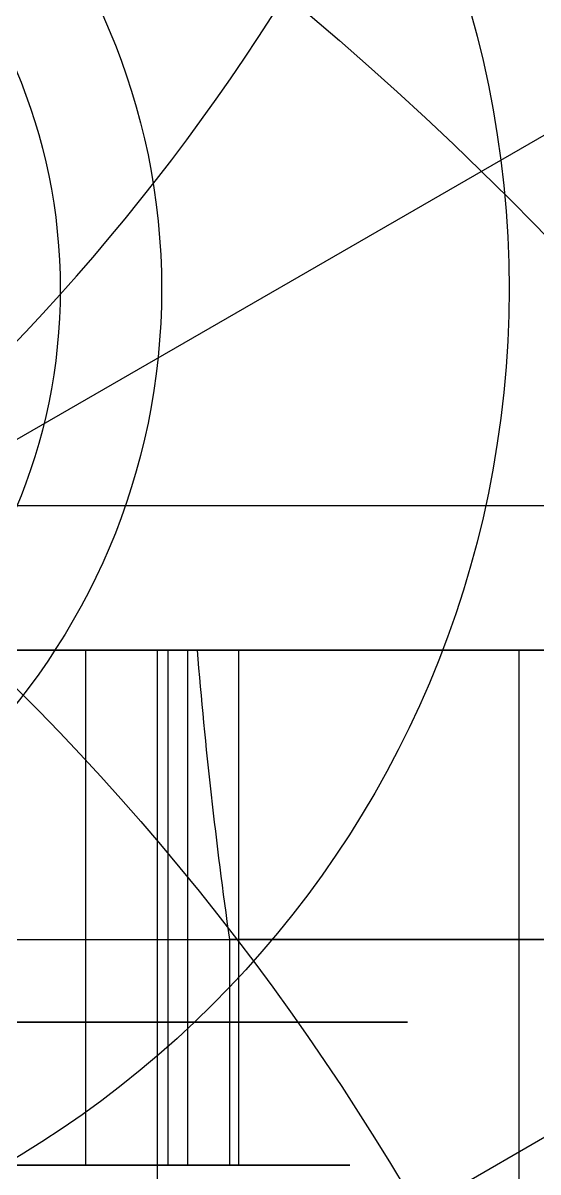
# Model space of a CAD drawing. Header units: inches. Extents: x -3.4 to 11, y -3.7 to 6.8.
# Drawn here: x 0.4859 to 0.626, y 0.3529 to 0.6657 of the extents above; entities that cross this region are included whole.
import ezdxf

# ---------------------------------------------------------------- set-up
doc = ezdxf.new("R2010")
doc.units = ezdxf.units.IN
doc.header["$MEASUREMENT"] = 0
doc.header["$PDSIZE"] = -1
for name, color, linetype in [('1', 7, 'Continuous'), ('21', 7, 'Continuous'), ('3', 7, 'Continuous'), ('4', 7, 'Continuous'), ('45', 7, 'Continuous')]:
    doc.layers.add(name, color=color, linetype=linetype)

# ---------------------------------------------------------------- blocks, each defined once
blk = doc.blocks.new('motor mount_v6_adapter')
at = {"layer": '1', "color": 0, "extrusion": (-2.02729e-32, 1, -7.0442e-15)}
for start, end in [(0, 180), (180, 0)]:
    blk.add_arc((0, 0), 25, start, end, dxfattribs=at)
at = {"layer": '1', "color": 0, "extrusion": (0, 1, 6.12323e-17)}
blk.add_arc((0, 0), 10, 270, 90, dxfattribs=at)
blk = doc.blocks.new('50mm 5972K129_BALL BEARING')
at = {"layer": '3', "color": 0, "extrusion": (8.55166e-31, -6.98296e-15, -1)}
blk.add_arc((0, 0, -9), 45, 0, 180, dxfattribs=at)
at = {"layer": '3', "color": 0, "extrusion": (8.64884e-31, -6.98296e-15, -1)}
blk.add_arc((0, 0, -10), 44, 0, 180, dxfattribs=at)
at = {"layer": '3', "color": 0, "extrusion": (-5.21066e-78, -6.98296e-15, -1)}
blk.add_arc((0, 0, -10), 38.0769, 0, 180, dxfattribs=at)
at = {"layer": '3', "color": 0}
blk.add_arc((0, 0, 9), 45, 180, 0, dxfattribs=at)
at = {"layer": '3', "color": 0, "extrusion": (-8.68716e-64, 6.98296e-15, -1)}
blk.add_arc((0, 0, -10), 44, 180, 0, dxfattribs=at)
at = {"layer": '3', "color": 0, "extrusion": (8.55166e-31, 6.98296e-15, -1)}
blk.add_arc((0, 0, -10), 38.0769, 180, 0, dxfattribs=at)
at = {"layer": '4', "color": 0, "extrusion": (-5.21066e-78, -6.98296e-15, -1)}
for centre, radius in [((0, 0, -10), 31.9231), ((0, 0, -9), 25)]:
    blk.add_arc(centre, radius, 0, 180, dxfattribs=at)
at = {"layer": '4', "color": 0}
for centre, radius, start, end in [((0, 0, 10), 26, 0, 180), ((0, 0, 9), 25, 180, 0)]:
    blk.add_arc(centre, radius, start, end, dxfattribs=at)
at = {"layer": '4', "color": 0, "extrusion": (8.55166e-31, 6.98296e-15, -1)}
for radius in [31.9231, 26]:
    blk.add_arc((0, 0, -10), radius, 180, 0, dxfattribs=at)
blk = doc.blocks.new('Cap')
at = {"layer": '21', "color": 0}
for p, q in [((10.2242, 25.8516, 2.8), (10.2242, 25.8516, 1.24)), ((10.3482, 22.6102, 1.24), (10.3482, 22.6102, 4.8)), ((9.5929, 14.6399, 4.8), (9.5929, 14.6399, 1.24)), ((6.2519, -12.9899, 4.8), (6.2519, -12.9899)), ((8.7519, -12.9899), (8.7519, -12.9899, 4.8)), ((8.9908, -18.0773, 4.8), (8.9908, -18.0773, 1.24)), ((10.4348, -23.5957, 4.8), (8.2184, -22.1064, 4.8)), ((8.2184, -22.1064, 1.24), (10.4348, -23.5957, 1.24)), ((8.2184, -22.1064, 4.8), (8.2184, -22.1064, 1.24))]:
    blk.add_line(p, q, dxfattribs=at)
at = {"layer": '21', "color": 0, "extrusion": (6.49356e-15, -2.56817e-15, -1)}
blk.add_arc((0, 0, -2.8), 27.8, 96.23653, 111.57856, dxfattribs=at)
at = {"layer": '21', "color": 0, "extrusion": (5.67744e-15, -4.06552e-15, -1)}
blk.add_arc((0, 0, -1.24), 27.8, 111.57856, 125.60582, dxfattribs=at)
at = {"layer": '21', "color": 0, "extrusion": (0, -6.98296e-15, -1)}
for centre, radius, start in [((32.0867, 22.6102, -1.24), 42.4348, 175.61922), ((-7.5019, -12.9899, -4.8), 1.25, 0)]:
    blk.add_arc(centre, radius, start, 180, dxfattribs=at)
at = {"layer": '21', "color": 0}
for centre, radius, start, end in [((0, 0, 4.8), 25.8, 66.3838, 83.27787), ((-32.0867, 22.6102, 4.8), 42.4348, 0, 1.38949), ((-32.0867, 22.6102, 1.24), 42.4348, 349.17406, 0), ((10.5751, 14.4521, 1.24), 1, 169.17406, 310.50004), ((8.6994, -15.0678, 4.8), 3.0236, 275.5302, 324.4698), ((9.1968, -20.2054, 1.24), 2.138, 95.5302, 242.7651), ((0, 0, 4.8), 25.8, 276.72213, 293.85657)]:
    blk.add_arc(centre, radius, start, end, dxfattribs=at)
at = {"layer": '21', "color": 0, "extrusion": (-1.31158e-15, -6.85868e-15, -1)}
blk.add_arc((32.0867, 22.6102, -4.8), 42.4348, 180, 190.82594, dxfattribs=at)
at = {"layer": '21', "color": 0, "extrusion": (1.31158e-15, 6.85868e-15, -1)}
blk.add_arc((-10.5751, 14.4521, -4.8), 1, 229.49996, 10.82594, dxfattribs=at)
at = {"layer": '21', "color": 0, "extrusion": (0, 6.98296e-15, -1)}
blk.add_arc((-7.5019, -12.9899, -4.8), 1.25, 180, 0, dxfattribs=at)
at = {"layer": '21', "color": 0, "extrusion": (-6.95046e-15, -6.72951e-16, -1)}
blk.add_arc((-8.6994, -15.0678, -1.24), 3.0236, 215.5302, 264.4698, dxfattribs=at)
at = {"layer": '21', "color": 0, "extrusion": (6.95046e-15, 6.72951e-16, -1)}
blk.add_arc((-9.1968, -20.2054, -4.8), 2.138, 297.2349, 84.4698, dxfattribs=at)
at = {"layer": '21', "color": 0, "extrusion": (-6.94164e-15, -7.58581e-16, -1)}
blk.add_arc((0, 0, -2.8), 27.8, 246.41692, 263.76347, dxfattribs=at)
at = {"layer": '21', "color": 0}
blk.add_open_spline([(10.3357, 23.6392, 4.8), (10.3178, 24.3762, 4.132), (10.2807, 25.114, 3.4651), (10.2242, 25.8516, 2.8)], degree=3, dxfattribs=at)
blk = doc.blocks.new('motor mount_v6')
at = {"layer": '45', "color": 0}
for p, q in [((-1, 67, 18), (-16, 67, 18)), ((-85.7, -63.5, 18), (85.7, -63.5, 18))]:
    blk.add_line(p, q, dxfattribs=at)
at = {"layer": '45', "color": 0, "extrusion": (6.98124e-15, 1.55177e-16, -1)}
blk.add_arc((0, 0, -18), 45, 0, 88.72666, dxfattribs=at)
at = {"layer": '45', "color": 0, "extrusion": (0, 6.98296e-15, -1)}
blk.add_arc((0, 0, -18), 45, 180, 0, dxfattribs=at)

msp = doc.modelspace()

# ---------------------------------------------------------------- linework, layer by layer
at = {"color": 0}
for p, q in [((-0.11811, 0.20457, 0.18898), (0.82974, 0.75182, 0.18898)), ((0, 0, 0.18898), (0.94785, 0.54724, 0.18898))]:
    msp.add_line(p, q, dxfattribs=at)
for centre, radius in [((0, 0), 1.5748), ((0, 0, 0.80945), 1.20866), ((0, 0, 0.18898), 1.11791), ((0, 0), 1.10236), ((0, 0, 3.57008), 1.10236), ((0, 0), 1.09843), ((0, 0), 1.09449), ((0, 0, 0.18898), 0.87402), ((0.34252, 0.59326, 0.07874), 0.27559), ((0.34252, 0.59326, 0.07874), 0.1811), ((0.34252, 0.59326, 0.07874), 0.1811), ((0.34252, 0.59326, 0.07874), 0.15354), ((0, 0, 0.07874), 0.68504), ((0, 0, 0.18898), 0.59055)]:
    msp.add_circle(centre, radius, dxfattribs=at)
at = {"color": 0, "extrusion": (-2.02729e-32, 1, 0)}
msp.add_circle((0, 0, 0.3937), 0.59055, dxfattribs=at)
at = {"color": 0}
for centre, radius, start, end in [((0, 0), 1.77165, 91.27334, 88.72666), ((0, 0), 1.5748, 281.08862, 61.60289), ((0, 0), 1.1811, 91.91021, 88.08979), ((0.06777, 0.9771, 0.18898), 0.57609, 310.50004, 353.92564)]:
    msp.add_arc(centre, radius, start, end, dxfattribs=at)
at = {"extrusion": (-2.02729e-32, 1, 0)}
for p in [(0.51143, 0.3937, -0.29528), (0.51143, 0.3937, 0.29528)]:
    msp.add_point(p, dxfattribs=at)

# ---------------------------------------------------------------- block references
at = {"color": 0, "extrusion": (0.050717, 0, 0.998713), "xscale": 0.03937007874015749, "yscale": 0.03937007874015749, "zscale": 0.03937007874015749, "rotation": 270}
msp.add_blockref('motor mount_v6_adapter', (0.49495, -0.76759, 2.48234), dxfattribs=at)
at = {"color": 0, "extrusion": (0, -1, 0), "xscale": 0.03937007874015748, "yscale": 0.03937007874015748, "zscale": 0.03937007874015748, "rotation": 32.60144412719835}
msp.add_blockref('50mm 5972K129_BALL BEARING', (0.8925, 2.44022, -0.88866), dxfattribs=at)
at = {"color": 0, "extrusion": (0, -1, 0), "xscale": 0.03937007874015748, "yscale": 0.03937007874015748, "zscale": 0.03937007874015748}
msp.add_blockref('motor mount_v6', (0.8925, 2.44022, -1.20362), dxfattribs=at)
at = {"color": 0, "extrusion": (0, 1, 0), "xscale": 0.03937007874015749, "yscale": 0.03937007874015749, "zscale": 0.03937007874015749, "rotation": 2.903312699041426}
msp.add_blockref('Cap', (-0.89254, 2.44022, 0.30598), dxfattribs=at)

doc.saveas('drawing.dxf')
